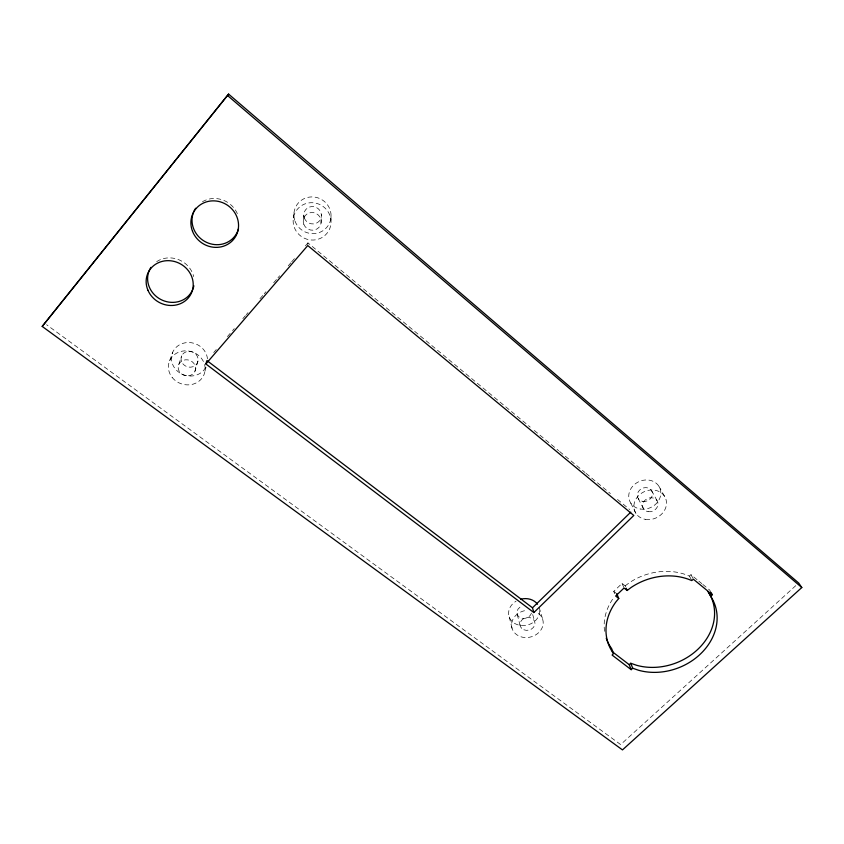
<?xml version="1.0" encoding="UTF-8"?>
<svg xmlns="http://www.w3.org/2000/svg" width="844" height="844" viewBox="0 0 844 844"><rect width="100%" height="100%" fill="white"/><g stroke="black" fill="none" stroke-linecap="round" stroke-linejoin="round"><path stroke-width="0.63" stroke-dasharray="4.22 3.17" d="M330.975 220.2L331.006 214.112M321.068 223.069L321.374 214.671M307.817 244.665L307.954 242.893L530.222 427.106M303.344 219.693L303.903 213.606M293.364 217.931L294.123 211.865M205.008 371.012L206.01 367.319M194.943 371.307A8.788 7.986 18 0 0 185.712 359.797A8.788 7.986 18 0 0 179.994 372.404A8.788 7.986 18 0 0 194.943 371.307L198.055 360.704M178.801 364.408L181.65 355.873M169.697 360.652L172.725 352.17M213.711 352.528L216.275 349.543M227.416 336.587L231.699 331.597M232.554 330.605L234.273 328.611M242.84 318.642L245.404 315.656M246.269 314.654L247.978 312.66M259.973 298.713L263.402 294.725M264.256 293.723L265.965 291.729M273.678 282.761L277.106 278.773M277.961 277.781L279.68 275.788M288.247 265.818L290.811 262.832M291.676 261.83L295.094 257.842M305.38 245.889L307.954 242.893M614.696 593.701L613.746 591.38L622.081 583.415L625.161 585.873L626.153 588.173M625.161 585.873L629.202 582.814A56.379 46.652 -21.1 0 1 689.348 576.072L690.983 574.701L697.904 580.387M795.765 585.673L620.646 744.577L46.578 324.718M613.746 591.38L616.859 593.849M698.885 581.199L701.849 583.637M702.841 584.449L709.762 590.146L711.017 592.446M534.284 430.472L558.644 450.664M559.656 451.508L585.029 472.534M586.042 473.378L610.402 493.561M617.513 499.448L629.687 509.544M658.869 486.197L664.534 496.283M651.557 490.564L657.086 500.714M690.983 574.701L693.409 579.227M689.464 576.125L691.869 580.661M638.243 498.572L643.529 508.837M630.784 503.108L635.933 513.437M622.081 583.415L624.043 588.015M539.147 607.364L542.608 619.085M532.691 614.516L534.685 621.574M517.203 614.379L520.284 626.206M509.259 616.996L512.202 628.864M205.662 367.509A18.199 16.595 18.5 0 1 176.164 369.904A18.199 16.595 18.5 0 1 182.916 343.35A18.199 16.595 18.5 0 1 207.508 360.23M539.759 610.792A15.72 13.335 -14.5 0 1 516.686 624.423A15.72 13.335 -14.5 0 1 516.053 601.192M531.446 613.103A7.448 6.319 -14.5 0 1 519.176 617.038A7.448 6.319 -14.5 0 1 522.204 606.108M538.377 613.335A15.973 13.493 -14.4 0 1 535.56 634.983A15.973 13.493 -14.4 0 1 512.171 628.769A15.973 13.493 -14.4 0 1 527.036 610.317M202.486 201.695A24.096 22.63 34 0 1 229.452 203.636M230.433 204.427A24.096 22.63 34 0 1 237.702 214.492M156.667 261.629A23.748 21.849 27.5 0 1 193.687 276.589M604.589 631.323A56.379 46.652 -21.1 0 1 614.115 597.098M648.129 511.686A7.912 6.826 -24.9 0 0 657.814 502.338A7.912 6.826 -24.9 0 0 644.953 500.26A7.912 6.826 -24.9 0 0 648.129 511.686M303.787 224.23A9.052 8.788 30 0 0 319.127 227.184A9.052 8.788 30 0 0 313.715 212.677A9.052 8.788 30 0 0 303.787 224.23M523.86 629.782A7.564 6.393 -14.4 0 0 534.98 623.22A7.564 6.393 -14.4 0 0 523.596 618.631A7.564 6.393 -14.4 0 0 523.86 629.782M640.269 509.006A16.426 14.221 -25 0 0 660.388 489.594A16.426 14.221 -25 0 0 633.717 485.163A16.426 14.221 -25 0 0 640.269 509.006M642.769 501.389A7.775 6.741 -25 0 0 652.275 492.168A7.775 6.741 -25 0 0 639.625 490.111A7.775 6.741 -25 0 0 642.769 501.389M645.565 519.398A16.711 14.401 -24.8 0 0 666.064 499.722A16.711 14.401 -24.8 0 0 638.95 495.259A16.711 14.401 -24.8 0 0 645.565 519.398M295.031 221.181A18.747 18.209 32 0 0 326.786 227.374A18.747 18.209 32 0 0 315.624 197.264A18.747 18.209 32 0 0 295.031 221.181M304.336 218.058A8.883 8.63 32 0 0 319.38 220.97A8.883 8.63 32 0 0 314.073 206.717A8.883 8.63 32 0 0 304.336 218.058M294.303 227.395A19.106 18.547 30 0 0 326.67 233.693A19.106 18.547 30 0 0 315.297 203.056A19.106 18.547 30 0 0 294.303 227.395M182.81 363.753A8.619 7.86 18.5 0 0 197.485 362.677A8.619 7.86 18.5 0 0 188.434 351.347A8.619 7.86 18.5 0 0 182.81 363.753M172.197 377.479A18.547 16.859 18 0 0 203.773 375.221A18.547 16.859 18 0 0 184.34 350.882A18.547 16.859 18 0 0 172.197 377.479"/><path stroke-width="1.27" d="M205.894 363.975L307.754 245.562L633.802 515.452L533.841 612.554L205.894 363.975L206.537 361.665M42.2 326.428L228.587 94.095L798.688 583.025L801.8 587.54L622.471 749.905L42.2 326.428L228.587 94.095M616.859 593.849L618.779 598.491L616.014 601.761A56.748 46.863 -21 0 0 613.44 653.425L612.122 655.081L631.175 669.661L632.715 668.237L638.57 670.263A56.748 46.863 -21 0 0 702.039 652.412A56.748 46.863 -21 0 0 710.648 596.244L708.127 591.644A56.379 46.652 -21.1 0 1 699.634 647.548A56.379 46.652 -21.1 0 1 636.587 665.283L630.763 663.268L629.234 664.682L631.175 669.661M533.841 612.554L532.49 607.796L630.774 512.15M710.648 596.244L712.283 594.735L711.017 592.446M618.779 598.491L615.645 596.022L624.043 588.015L627.145 590.473L631.217 587.413A56.748 46.863 -21 0 1 691.753 580.598L693.409 579.227L712.283 594.735M206.854 360.504L532.49 607.796M612.28 651.695L629.234 664.682M227.722 95.678L801.8 587.54M626.153 588.173L627.145 590.473M630.763 663.268L632.715 668.237M613.683 653.625L611.594 648.519A56.379 46.652 -21.1 0 1 606.235 638.169M520.769 599.208A15.72 13.335 -14.5 0 1 537.522 604.251M238.535 228.735A24.096 22.63 34 0 1 206.284 242.239A24.096 22.63 34 0 1 195.608 208.236M193.877 285.799A23.748 21.849 27.5 0 1 162.575 300.316A23.748 21.849 27.5 0 1 150.96 267.337M192.537 231.351A24.286 22.799 33.7 0 0 233.366 239.654A24.286 22.799 33.7 0 0 218.279 201.357A24.286 22.799 33.7 0 0 192.537 231.351M147.9 290.146A23.927 21.997 27.2 0 0 188.296 297.974A23.927 21.997 27.2 0 0 172.841 261.123A23.927 21.997 27.2 0 0 147.9 290.146"/></g></svg>
